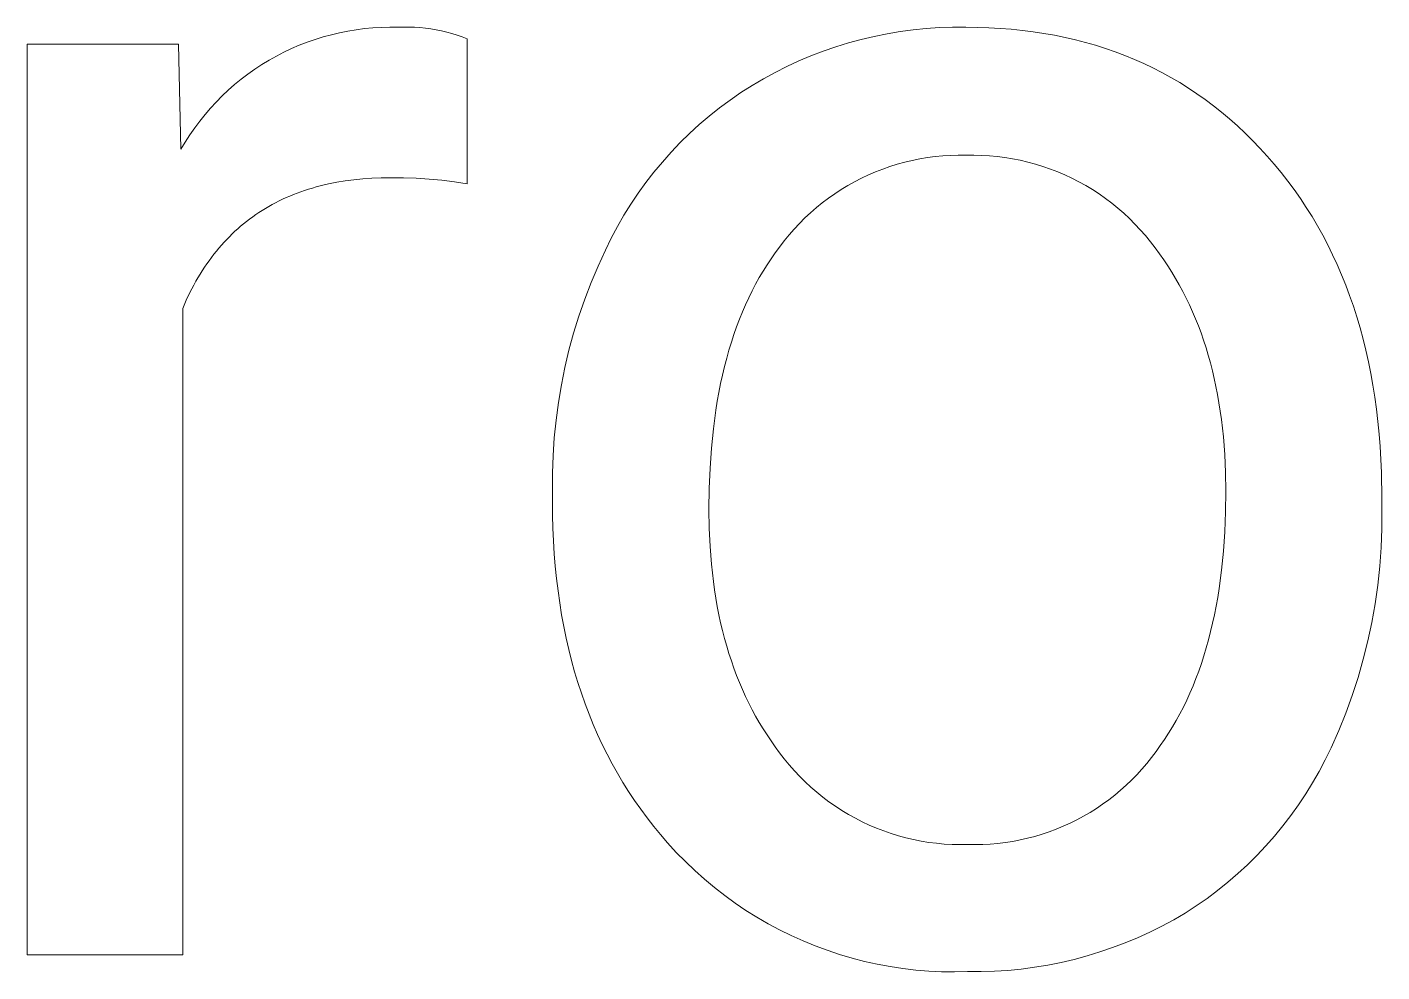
# Model space of a CAD drawing. Header units: millimetres. Extents: x -2163 to 4354, y -841 to 3711.
# Drawn here: x 2351.1 to 2419.3, y -431.4 to -383.8 of the extents above; entities that cross this region are included whole.
import ezdxf

# ---------------------------------------------------------------- set-up
doc = ezdxf.new("R2010")
doc.units = ezdxf.units.MM
doc.header["$MEASUREMENT"] = 0
doc.layers.add('Domyślny', color=7, linetype='Continuous', true_color=0x000000)

msp = doc.modelspace()

# ---------------------------------------------------------------- linework, layer by layer
at = {"layer": 'Domyślny', "color": 18, "lineweight": 15, "true_color": 0x000000}
for p, q in [((2367.636, -383.935), (2368.058, -383.881)), ((2368.058, -383.881), (2368.481, -383.842)), ((2368.481, -383.842), (2368.905, -383.817)), ((2368.905, -383.817), (2369.33, -383.807)), ((2369.33, -383.807), (2369.755, -383.812)), ((2369.755, -383.812), (2370.028, -383.803)), ((2370.028, -383.803), (2370.301, -383.802)), ((2370.301, -383.802), (2370.574, -383.811)), ((2370.574, -383.811), (2370.846, -383.829)), ((2370.846, -383.829), (2371.118, -383.856)), ((2371.118, -383.856), (2371.389, -383.892)), ((2371.389, -383.892), (2371.658, -383.937)), ((2395.67, -383.939), (2396.332, -383.874)), ((2396.332, -383.874), (2396.996, -383.83)), ((2396.996, -383.83), (2397.66, -383.809)), ((2397.66, -383.809), (2398.325, -383.81)), ((2398.325, -383.81), (2398.908, -383.816)), ((2398.908, -383.816), (2399.483, -383.835)), ((2399.483, -383.835), (2400.052, -383.867)), ((2400.052, -383.867), (2400.613, -383.911)), ((2400.613, -383.911), (2401.167, -383.968)), ((2364.774, -384.719), (2365.17, -384.565)), ((2365.17, -384.565), (2365.571, -384.424)), ((2365.571, -384.424), (2365.977, -384.298)), ((2365.977, -384.298), (2366.387, -384.185)), ((2366.387, -384.185), (2366.8, -384.088)), ((2366.8, -384.088), (2367.217, -384.004)), ((2367.217, -384.004), (2367.636, -383.935)), ((2371.658, -383.937), (2371.926, -383.992)), ((2371.926, -383.992), (2372.191, -384.056)), ((2372.191, -384.056), (2372.454, -384.128)), ((2372.454, -384.128), (2372.715, -384.209)), ((2372.715, -384.209), (2372.973, -384.299)), ((2372.973, -384.299), (2373.227, -384.398)), ((2373.227, -384.398), (2373.227, -391.689)), ((2391.779, -384.792), (2392.414, -384.596)), ((2392.414, -384.596), (2393.056, -384.421)), ((2393.056, -384.421), (2393.703, -384.268)), ((2393.703, -384.268), (2394.355, -384.137)), ((2394.355, -384.137), (2395.011, -384.027)), ((2395.011, -384.027), (2395.67, -383.939)), ((2401.167, -383.968), (2401.715, -384.037)), ((2401.715, -384.037), (2402.255, -384.119)), ((2402.255, -384.119), (2402.789, -384.214)), ((2402.789, -384.214), (2403.315, -384.321)), ((2403.315, -384.321), (2403.835, -384.441)), ((2403.835, -384.441), (2404.347, -384.573)), ((2404.347, -384.573), (2404.853, -384.719)), ((2351.072, -430.511), (2351.072, -384.659)), ((2351.072, -384.659), (2358.688, -384.659)), ((2358.688, -384.659), (2358.818, -389.953)), ((2363.251, -385.472), (2363.622, -385.264)), ((2363.622, -385.264), (2363.999, -385.069)), ((2363.999, -385.069), (2364.384, -384.888)), ((2364.384, -384.888), (2364.774, -384.719)), ((2389.917, -385.505), (2390.529, -385.247)), ((2390.529, -385.247), (2391.15, -385.009)), ((2391.15, -385.009), (2391.779, -384.792)), ((2404.853, -384.719), (2405.351, -384.877)), ((2405.351, -384.877), (2405.843, -385.047)), ((2405.843, -385.047), (2406.327, -385.231)), ((2406.327, -385.231), (2406.805, -385.427)), ((2362.186, -386.172), (2362.533, -385.927)), ((2362.533, -385.927), (2362.888, -385.693)), ((2362.888, -385.693), (2363.251, -385.472)), ((2388.719, -386.083), (2389.313, -385.784)), ((2389.313, -385.784), (2389.917, -385.505)), ((2406.805, -385.427), (2407.275, -385.636)), ((2407.275, -385.636), (2407.739, -385.857)), ((2407.739, -385.857), (2408.195, -386.091)), ((2361.519, -386.699), (2361.848, -386.43)), ((2361.848, -386.43), (2362.186, -386.172)), ((2387.562, -386.74), (2388.135, -386.402)), ((2388.135, -386.402), (2388.719, -386.083)), ((2408.195, -386.091), (2408.645, -386.338)), ((2408.645, -386.338), (2409.087, -386.598)), ((2409.087, -386.598), (2409.523, -386.87)), ((2360.592, -387.574), (2360.891, -387.271)), ((2360.891, -387.271), (2361.2, -386.98)), ((2361.2, -386.98), (2361.519, -386.699)), ((2386.46, -387.473), (2387.005, -387.097)), ((2387.005, -387.097), (2387.562, -386.74)), ((2409.523, -386.87), (2409.951, -387.156)), ((2409.951, -387.156), (2410.373, -387.454)), ((2360.027, -388.208), (2360.304, -387.886)), ((2360.304, -387.886), (2360.592, -387.574)), ((2385.41, -388.28), (2385.928, -387.867)), ((2385.928, -387.867), (2386.46, -387.473)), ((2410.373, -387.454), (2410.787, -387.764)), ((2410.787, -387.764), (2411.195, -388.088)), ((2359.507, -388.881), (2359.761, -388.54)), ((2359.761, -388.54), (2360.027, -388.208)), ((2384.907, -388.71), (2385.41, -388.28)), ((2411.195, -388.088), (2411.596, -388.424)), ((2411.596, -388.424), (2411.989, -388.774)), ((2359.035, -389.588), (2359.265, -389.23)), ((2359.265, -389.23), (2359.507, -388.881)), ((2383.946, -389.62), (2384.419, -389.157)), ((2384.419, -389.157), (2384.907, -388.71)), ((2411.989, -388.774), (2412.376, -389.136)), ((2412.376, -389.136), (2412.755, -389.51)), ((2358.818, -389.953), (2359.035, -389.588)), ((2383.489, -390.099), (2383.946, -389.62)), ((2412.755, -389.51), (2413.128, -389.898)), ((2413.128, -389.898), (2413.494, -390.298)), ((2382.626, -391.103), (2383.049, -390.594)), ((2383.049, -390.594), (2383.489, -390.099)), ((2394.874, -390.703), (2394.503, -390.819)), ((2395.248, -390.601), (2394.874, -390.703)), ((2395.626, -390.511), (2395.248, -390.601)), ((2396.007, -390.434), (2395.626, -390.511)), ((2396.39, -390.371), (2396.007, -390.434)), ((2396.775, -390.321), (2396.39, -390.371)), ((2397.161, -390.284), (2396.775, -390.321)), ((2397.549, -390.261), (2397.161, -390.284)), ((2397.937, -390.251), (2397.549, -390.261)), ((2398.325, -390.255), (2397.937, -390.251)), ((2398.719, -390.25), (2398.325, -390.255)), ((2399.113, -390.259), (2398.719, -390.25)), ((2399.507, -390.282), (2399.113, -390.259)), ((2399.899, -390.318), (2399.507, -390.282)), ((2400.29, -390.368), (2399.899, -390.318)), ((2400.679, -390.432), (2400.29, -390.368)), ((2401.065, -390.508), (2400.679, -390.432)), ((2401.449, -390.598), (2401.065, -390.508)), ((2401.829, -390.702), (2401.449, -390.598)), ((2402.206, -390.818), (2401.829, -390.702)), ((2413.494, -390.298), (2413.85, -390.707)), ((2413.85, -390.707), (2414.195, -391.125)), ((2368.424, -391.411), (2367.967, -391.443)), ((2368.889, -391.392), (2368.424, -391.411)), ((2369.365, -391.386), (2368.889, -391.392)), ((2370.011, -391.388), (2369.365, -391.386)), ((2370.658, -391.409), (2370.011, -391.388)), ((2371.303, -391.45), (2370.658, -391.409)), ((2382.22, -391.626), (2382.626, -391.103)), ((2393.067, -391.407), (2392.722, -391.585)), ((2393.418, -391.242), (2393.067, -391.407)), ((2393.775, -391.088), (2393.418, -391.242)), ((2394.137, -390.947), (2393.775, -391.088)), ((2394.503, -390.819), (2394.137, -390.947)), ((2402.578, -390.947), (2402.206, -390.818)), ((2402.946, -391.089), (2402.578, -390.947)), ((2403.308, -391.244), (2402.946, -391.089)), ((2403.665, -391.411), (2403.308, -391.244)), ((2404.016, -391.591), (2403.665, -391.411)), ((2414.195, -391.125), (2414.529, -391.551)), ((2364.85, -392.093), (2364.661, -392.162)), ((2365.041, -392.028), (2364.85, -392.093)), ((2365.234, -391.965), (2365.041, -392.028)), ((2365.43, -391.906), (2365.234, -391.965)), ((2365.629, -391.849), (2365.43, -391.906)), ((2365.829, -391.796), (2365.629, -391.849)), ((2366.032, -391.747), (2365.829, -391.796)), ((2366.238, -391.7), (2366.032, -391.747)), ((2366.656, -391.617), (2366.238, -391.7)), ((2367.083, -391.546), (2366.656, -391.617)), ((2367.521, -391.488), (2367.083, -391.546)), ((2367.967, -391.443), (2367.521, -391.488)), ((2371.947, -391.51), (2371.303, -391.45)), ((2372.588, -391.59), (2371.947, -391.51)), ((2373.227, -391.689), (2372.588, -391.59)), ((2381.833, -392.163), (2382.22, -391.626)), ((2392.051, -391.976), (2391.726, -392.188)), ((2392.383, -391.774), (2392.051, -391.976)), ((2392.722, -391.585), (2392.383, -391.774)), ((2404.36, -391.782), (2404.016, -391.591)), ((2404.698, -391.985), (2404.36, -391.782)), ((2405.028, -392.2), (2404.698, -391.985)), ((2414.529, -391.551), (2414.851, -391.985)), ((2414.851, -391.985), (2415.161, -392.427)), ((2363.408, -392.736), (2363.238, -392.83)), ((2363.579, -392.644), (2363.408, -392.736)), ((2363.754, -392.556), (2363.579, -392.644)), ((2363.93, -392.471), (2363.754, -392.556)), ((2364.11, -392.389), (2363.93, -392.471)), ((2364.291, -392.31), (2364.11, -392.389)), ((2364.475, -392.235), (2364.291, -392.31)), ((2364.661, -392.162), (2364.475, -392.235)), ((2381.115, -393.275), (2381.465, -392.713)), ((2381.465, -392.713), (2381.833, -392.163)), ((2391.099, -392.646), (2390.798, -392.892)), ((2391.408, -392.412), (2391.099, -392.646)), ((2391.726, -392.188), (2391.408, -392.412)), ((2405.351, -392.426), (2405.028, -392.2)), ((2405.665, -392.663), (2405.351, -392.426)), ((2405.972, -392.911), (2405.665, -392.663)), ((2415.161, -392.427), (2415.461, -392.878)), ((2362.271, -393.466), (2362.119, -393.583)), ((2362.426, -393.352), (2362.271, -393.466)), ((2362.584, -393.241), (2362.426, -393.352)), ((2362.744, -393.134), (2362.584, -393.241)), ((2362.906, -393.029), (2362.744, -393.134)), ((2363.071, -392.928), (2362.906, -393.029)), ((2363.238, -392.83), (2363.071, -392.928)), ((2380.785, -393.849), (2381.115, -393.275)), ((2390.222, -393.412), (2389.948, -393.687)), ((2390.505, -393.147), (2390.222, -393.412)), ((2390.798, -392.892), (2390.505, -393.147)), ((2406.269, -393.169), (2405.972, -392.911)), ((2406.558, -393.438), (2406.269, -393.169)), ((2406.837, -393.716), (2406.558, -393.438)), ((2415.461, -392.878), (2415.749, -393.338)), ((2415.749, -393.338), (2416.025, -393.806)), ((2361.532, -394.084), (2361.391, -394.217)), ((2361.675, -393.954), (2361.532, -394.084)), ((2361.82, -393.827), (2361.675, -393.954)), ((2361.968, -393.704), (2361.82, -393.827)), ((2362.119, -393.583), (2361.968, -393.704)), ((2380.474, -394.434), (2380.785, -393.849)), ((2389.683, -393.972), (2389.429, -394.265)), ((2389.948, -393.687), (2389.683, -393.972)), ((2407.106, -394.004), (2406.837, -393.716)), ((2407.365, -394.301), (2407.106, -394.004)), ((2416.025, -393.806), (2416.29, -394.282)), ((2360.852, -394.782), (2360.724, -394.932)), ((2360.984, -394.636), (2360.852, -394.782)), ((2361.117, -394.493), (2360.984, -394.636)), ((2361.253, -394.354), (2361.117, -394.493)), ((2361.391, -394.217), (2361.253, -394.354)), ((2380.184, -395.029), (2380.474, -394.434)), ((2389.185, -394.567), (2388.951, -394.877)), ((2389.429, -394.265), (2389.185, -394.567)), ((2407.614, -394.606), (2407.365, -394.301)), ((2407.852, -394.92), (2407.614, -394.606)), ((2416.29, -394.282), (2416.544, -394.766)), ((2416.544, -394.766), (2416.786, -395.259)), ((2360.352, -395.399), (2360.233, -395.561)), ((2360.474, -395.24), (2360.352, -395.399)), ((2360.598, -395.084), (2360.474, -395.24)), ((2360.724, -394.932), (2360.598, -395.084)), ((2379.809, -395.842), (2380.184, -395.029)), ((2388.521, -395.467), (2388.317, -395.773)), ((2388.733, -395.168), (2388.521, -395.467)), ((2388.951, -394.877), (2388.733, -395.168)), ((2408.072, -395.216), (2407.852, -394.92)), ((2408.285, -395.518), (2408.072, -395.216)), ((2408.491, -395.824), (2408.285, -395.518)), ((2416.786, -395.259), (2417.017, -395.761)), ((2359.891, -396.066), (2359.781, -396.241)), ((2360.002, -395.895), (2359.891, -396.066)), ((2360.117, -395.726), (2360.002, -395.895)), ((2360.233, -395.561), (2360.117, -395.726)), ((2379.461, -396.666), (2379.809, -395.842)), ((2388.119, -396.088), (2387.928, -396.41)), ((2388.317, -395.773), (2388.119, -396.088)), ((2408.69, -396.137), (2408.491, -395.824)), ((2408.882, -396.455), (2408.69, -396.137)), ((2417.017, -395.761), (2417.237, -396.27)), ((2359.468, -396.786), (2359.27, -397.164)), ((2359.57, -396.601), (2359.468, -396.786)), ((2359.674, -396.42), (2359.57, -396.601)), ((2359.781, -396.241), (2359.674, -396.42)), ((2379.14, -397.502), (2379.461, -396.666)), ((2387.744, -396.74), (2387.567, -397.078)), ((2387.928, -396.41), (2387.744, -396.74)), ((2409.066, -396.779), (2408.882, -396.455)), ((2409.244, -397.108), (2409.066, -396.779)), ((2417.237, -396.27), (2417.445, -396.789)), ((2417.445, -396.789), (2417.643, -397.315)), ((2359.083, -397.556), (2358.905, -397.961)), ((2359.27, -397.164), (2359.083, -397.556)), ((2378.848, -398.348), (2379.14, -397.502)), ((2387.397, -397.424), (2387.234, -397.778)), ((2387.567, -397.078), (2387.397, -397.424)), ((2409.415, -397.443), (2409.244, -397.108)), ((2409.578, -397.784), (2409.415, -397.443)), ((2417.643, -397.315), (2417.828, -397.85)), ((2358.905, -397.961), (2358.905, -430.511)), ((2387.078, -398.14), (2386.928, -398.509)), ((2387.234, -397.778), (2387.078, -398.14)), ((2409.735, -398.13), (2409.578, -397.784)), ((2409.884, -398.481), (2409.735, -398.13)), ((2417.828, -397.85), (2418.003, -398.393)), ((2378.583, -399.204), (2378.848, -398.348)), ((2386.786, -398.887), (2386.65, -399.272)), ((2386.928, -398.509), (2386.786, -398.887)), ((2410.027, -398.839), (2409.884, -398.481)), ((2410.162, -399.202), (2410.027, -398.839)), ((2418.003, -398.393), (2418.166, -398.945)), ((2378.348, -400.067), (2378.583, -399.204)), ((2386.65, -399.272), (2386.521, -399.665)), ((2410.29, -399.57), (2410.162, -399.202)), ((2410.412, -399.944), (2410.29, -399.57)), ((2418.166, -398.945), (2418.317, -399.505)), ((2418.317, -399.505), (2418.458, -400.074)), ((2378.141, -400.938), (2378.348, -400.067)), ((2386.399, -400.067), (2386.285, -400.476)), ((2386.521, -399.665), (2386.399, -400.067)), ((2410.526, -400.324), (2410.412, -399.944)), ((2418.458, -400.074), (2418.587, -400.65)), ((2377.963, -401.815), (2378.141, -400.938)), ((2386.177, -400.893), (2386.076, -401.317)), ((2386.285, -400.476), (2386.177, -400.893)), ((2410.634, -400.709), (2410.526, -400.324)), ((2410.734, -401.1), (2410.634, -400.709)), ((2418.587, -400.65), (2418.705, -401.236)), ((2386.076, -401.317), (2385.982, -401.75)), ((2410.827, -401.496), (2410.734, -401.1)), ((2410.914, -401.898), (2410.827, -401.496)), ((2418.705, -401.236), (2418.812, -401.829)), ((2377.814, -402.698), (2377.963, -401.815)), ((2385.895, -402.191), (2385.814, -402.639)), ((2385.982, -401.75), (2385.895, -402.191)), ((2410.993, -402.306), (2410.914, -401.898)), ((2411.066, -402.719), (2410.993, -402.306)), ((2418.812, -401.829), (2418.907, -402.431)), ((2377.695, -403.585), (2377.814, -402.698)), ((2385.814, -402.639), (2385.741, -403.095)), ((2411.131, -403.138), (2411.066, -402.719)), ((2418.907, -402.431), (2418.991, -403.042)), ((2377.606, -404.476), (2377.695, -403.585)), ((2385.741, -403.095), (2385.616, -404.032)), ((2411.19, -403.562), (2411.131, -403.138)), ((2411.287, -404.428), (2411.19, -403.562)), ((2418.991, -403.042), (2419.064, -403.661)), ((2419.064, -403.661), (2419.126, -404.288)), ((2385.616, -404.032), (2385.518, -405)), ((2419.126, -404.288), (2419.176, -404.923)), ((2377.546, -405.369), (2377.606, -404.476)), ((2385.518, -405), (2385.448, -405.999)), ((2411.355, -405.316), (2411.287, -404.428)), ((2419.176, -404.923), (2419.215, -405.567)), ((2377.516, -406.264), (2377.546, -405.369)), ((2411.397, -406.226), (2411.355, -405.316)), ((2419.215, -405.567), (2419.243, -406.22)), ((2377.515, -407.159), (2377.516, -406.264)), ((2385.448, -405.999), (2385.406, -407.03)), ((2411.41, -407.159), (2411.397, -406.226)), ((2419.243, -406.22), (2419.266, -407.55)), ((2385.406, -407.03), (2385.392, -408.092)), ((2377.515, -407.702), (2377.515, -407.159)), ((2377.521, -408.367), (2377.515, -407.702)), ((2411.397, -408.198), (2411.41, -407.159)), ((2419.266, -407.55), (2419.266, -408.092)), ((2377.538, -409.024), (2377.521, -408.367)), ((2385.392, -408.092), (2385.406, -409.033)), ((2411.356, -409.208), (2411.397, -408.198)), ((2419.266, -408.092), (2419.263, -409.044)), ((2377.567, -409.672), (2377.538, -409.024)), ((2385.406, -409.033), (2385.448, -409.95)), ((2419.263, -409.044), (2419.228, -409.995)), ((2377.607, -410.312), (2377.567, -409.672)), ((2411.289, -410.188), (2411.356, -409.208)), ((2377.658, -410.944), (2377.607, -410.312)), ((2385.448, -409.95), (2385.518, -410.843)), ((2411.194, -411.139), (2411.289, -410.188)), ((2419.228, -409.995), (2419.16, -410.945)), ((2377.721, -411.567), (2377.658, -410.944)), ((2385.518, -410.843), (2385.616, -411.714)), ((2411.072, -412.06), (2411.194, -411.139)), ((2419.16, -410.945), (2419.058, -411.891)), ((2377.795, -412.182), (2377.721, -411.567)), ((2385.616, -411.714), (2385.675, -412.14)), ((2419.058, -411.891), (2418.925, -412.833)), ((2377.88, -412.788), (2377.795, -412.182)), ((2385.675, -412.14), (2385.741, -412.56)), ((2385.741, -412.56), (2385.814, -412.975)), ((2410.922, -412.952), (2411, -412.51)), ((2411, -412.51), (2411.072, -412.06)), ((2377.977, -413.387), (2377.88, -412.788)), ((2385.814, -412.975), (2385.895, -413.384)), ((2410.837, -413.387), (2410.922, -412.952)), ((2418.925, -412.833), (2418.758, -413.771)), ((2378.085, -413.977), (2377.977, -413.387)), ((2385.895, -413.384), (2385.982, -413.787)), ((2385.982, -413.787), (2386.076, -414.184)), ((2410.646, -414.235), (2410.745, -413.815)), ((2410.745, -413.815), (2410.837, -413.387)), ((2418.758, -413.771), (2418.56, -414.702)), ((2378.205, -414.558), (2378.085, -413.977)), ((2378.336, -415.131), (2378.205, -414.558)), ((2386.076, -414.184), (2386.177, -414.575)), ((2386.177, -414.575), (2386.285, -414.96)), ((2410.54, -414.648), (2410.646, -414.235)), ((2378.478, -415.697), (2378.336, -415.131)), ((2386.285, -414.96), (2386.399, -415.34)), ((2410.307, -415.453), (2410.427, -415.054)), ((2410.427, -415.054), (2410.54, -414.648)), ((2418.56, -414.702), (2418.329, -415.625)), ((2378.631, -416.253), (2378.478, -415.697)), ((2386.399, -415.34), (2386.521, -415.714)), ((2386.521, -415.714), (2386.65, -416.081)), ((2410.047, -416.228), (2410.18, -415.844)), ((2410.18, -415.844), (2410.307, -415.453)), ((2418.329, -415.625), (2418.067, -416.54)), ((2378.796, -416.802), (2378.631, -416.253)), ((2386.65, -416.081), (2386.786, -416.443)), ((2386.786, -416.443), (2386.928, -416.8)), ((2409.759, -416.973), (2409.906, -416.604)), ((2409.906, -416.604), (2410.047, -416.228)), ((2418.067, -416.54), (2417.773, -417.445)), ((2378.972, -417.342), (2378.796, -416.802)), ((2379.159, -417.874), (2378.972, -417.342)), ((2386.928, -416.8), (2387.078, -417.15)), ((2387.078, -417.15), (2387.234, -417.494)), ((2409.442, -417.69), (2409.604, -417.335)), ((2409.604, -417.335), (2409.759, -416.973)), ((2379.357, -418.398), (2379.159, -417.874)), ((2387.234, -417.494), (2387.397, -417.833)), ((2387.397, -417.833), (2387.567, -418.166)), ((2409.274, -418.038), (2409.442, -417.69)), ((2417.773, -417.445), (2417.447, -418.34)), ((2379.567, -418.913), (2379.357, -418.398)), ((2387.567, -418.166), (2387.744, -418.493)), ((2387.744, -418.493), (2387.928, -418.814)), ((2408.725, -419.036), (2408.915, -418.711)), ((2408.915, -418.711), (2409.098, -418.378)), ((2409.098, -418.378), (2409.274, -418.038)), ((2417.447, -418.34), (2417.091, -419.222)), ((2379.788, -419.42), (2379.567, -418.913)), ((2387.928, -418.814), (2388.119, -419.129)), ((2388.119, -419.129), (2388.317, -419.438)), ((2408.324, -419.666), (2408.528, -419.355)), ((2408.528, -419.355), (2408.725, -419.036)), ((2417.091, -419.222), (2416.705, -420.092)), ((2380.02, -419.919), (2379.788, -419.42)), ((2380.263, -420.41), (2380.02, -419.919)), ((2388.317, -419.438), (2388.521, -419.742)), ((2388.521, -419.742), (2388.733, -420.039)), ((2388.733, -420.039), (2388.951, -420.331)), ((2407.895, -420.266), (2408.113, -419.969)), ((2408.113, -419.969), (2408.324, -419.666)), ((2380.518, -420.892), (2380.263, -420.41)), ((2388.951, -420.331), (2389.187, -420.643)), ((2389.187, -420.643), (2389.434, -420.946)), ((2407.433, -420.868), (2407.669, -420.571)), ((2407.669, -420.571), (2407.895, -420.266)), ((2416.416, -420.687), (2416.107, -421.271)), ((2416.705, -420.092), (2416.416, -420.687)), ((2380.783, -421.367), (2380.518, -420.892)), ((2381.06, -421.833), (2380.783, -421.367)), ((2389.434, -420.946), (2389.692, -421.241)), ((2389.692, -421.241), (2389.959, -421.526)), ((2406.665, -421.71), (2406.93, -421.438)), ((2406.93, -421.438), (2407.186, -421.158)), ((2407.186, -421.158), (2407.433, -420.868)), ((2416.107, -421.271), (2415.779, -421.845)), ((2381.348, -422.291), (2381.06, -421.833)), ((2389.959, -421.526), (2390.236, -421.803)), ((2390.236, -421.803), (2390.523, -422.069)), ((2390.523, -422.069), (2390.818, -422.325)), ((2406.108, -422.226), (2406.391, -421.973)), ((2406.391, -421.973), (2406.665, -421.71)), ((2415.779, -421.845), (2415.431, -422.407)), ((2381.647, -422.74), (2381.348, -422.291)), ((2381.957, -423.182), (2381.647, -422.74)), ((2390.818, -422.325), (2391.123, -422.571)), ((2391.123, -422.571), (2391.435, -422.806)), ((2405.209, -422.926), (2405.517, -422.703)), ((2405.517, -422.703), (2405.816, -422.469)), ((2405.816, -422.469), (2406.108, -422.226)), ((2415.431, -422.407), (2415.065, -422.958)), ((2382.279, -423.615), (2381.957, -423.182)), ((2391.435, -422.806), (2391.756, -423.031)), ((2391.756, -423.031), (2392.084, -423.244)), ((2392.084, -423.244), (2392.419, -423.445)), ((2392.419, -423.445), (2392.761, -423.635)), ((2404.245, -423.532), (2404.573, -423.341)), ((2404.573, -423.341), (2404.895, -423.139)), ((2404.895, -423.139), (2405.209, -422.926)), ((2415.065, -422.958), (2414.68, -423.495)), ((2382.611, -424.04), (2382.279, -423.615)), ((2382.954, -424.457), (2382.611, -424.04)), ((2392.761, -423.635), (2393.11, -423.813)), ((2393.11, -423.813), (2393.464, -423.978)), ((2393.464, -423.978), (2393.824, -424.131)), ((2393.824, -424.131), (2394.189, -424.272)), ((2402.873, -424.181), (2403.224, -424.036)), ((2403.224, -424.036), (2403.57, -423.88)), ((2403.57, -423.88), (2403.91, -423.711)), ((2403.91, -423.711), (2404.245, -423.532)), ((2414.277, -424.019), (2413.856, -424.529)), ((2414.68, -423.495), (2414.277, -424.019)), ((2383.309, -424.866), (2382.954, -424.457)), ((2394.189, -424.272), (2394.559, -424.4)), ((2394.559, -424.4), (2394.933, -424.515)), ((2394.933, -424.515), (2395.311, -424.617)), ((2395.311, -424.617), (2395.692, -424.706)), ((2395.692, -424.706), (2396.075, -424.782)), ((2396.075, -424.782), (2396.462, -424.844)), ((2396.462, -424.844), (2396.85, -424.893)), ((2400.306, -424.853), (2400.682, -424.794)), ((2400.682, -424.794), (2401.055, -424.723)), ((2401.055, -424.723), (2401.425, -424.64)), ((2401.425, -424.64), (2401.793, -424.544)), ((2401.793, -424.544), (2402.157, -424.435)), ((2402.157, -424.435), (2402.517, -424.314)), ((2402.517, -424.314), (2402.873, -424.181)), ((2413.856, -424.529), (2413.419, -425.025)), ((2383.75, -425.349), (2383.309, -424.866)), ((2384.206, -425.816), (2383.75, -425.349)), ((2396.85, -424.893), (2397.239, -424.928)), ((2397.239, -424.928), (2397.63, -424.95)), ((2397.63, -424.95), (2398.021, -424.958)), ((2398.021, -424.958), (2398.412, -424.953)), ((2398.412, -424.953), (2398.792, -424.959)), ((2398.792, -424.959), (2399.172, -424.952)), ((2399.172, -424.952), (2399.551, -424.931)), ((2399.551, -424.931), (2399.929, -424.899)), ((2399.929, -424.899), (2400.306, -424.853)), ((2412.965, -425.506), (2412.495, -425.971)), ((2413.419, -425.025), (2412.965, -425.506)), ((2384.679, -426.267), (2384.206, -425.816)), ((2412.495, -425.971), (2412.01, -426.419)), ((2385.166, -426.702), (2384.679, -426.267)), ((2385.668, -427.12), (2385.166, -426.702)), ((2411.509, -426.851), (2410.995, -427.266)), ((2412.01, -426.419), (2411.509, -426.851)), ((2386.184, -427.521), (2385.668, -427.12)), ((2386.713, -427.904), (2386.184, -427.521)), ((2410.995, -427.266), (2410.466, -427.664)), ((2387.254, -428.269), (2386.713, -427.904)), ((2409.925, -428.043), (2409.371, -428.403)), ((2410.466, -427.664), (2409.925, -428.043)), ((2387.808, -428.616), (2387.254, -428.269)), ((2388.374, -428.943), (2387.808, -428.616)), ((2408.786, -428.744), (2408.191, -429.064)), ((2409.371, -428.403), (2408.786, -428.744)), ((2388.95, -429.251), (2388.374, -428.943)), ((2389.536, -429.539), (2388.95, -429.251)), ((2390.132, -429.807), (2389.536, -429.539)), ((2407.585, -429.365), (2406.969, -429.646)), ((2408.191, -429.064), (2407.585, -429.365)), ((2390.736, -430.054), (2390.132, -429.807)), ((2391.349, -430.281), (2390.736, -430.054)), ((2391.969, -430.487), (2391.349, -430.281)), ((2405.713, -430.146), (2405.072, -430.364)), ((2406.345, -429.906), (2405.713, -430.146)), ((2406.969, -429.646), (2406.345, -429.906)), ((2358.905, -430.511), (2351.072, -430.511)), ((2392.595, -430.672), (2391.969, -430.487)), ((2393.228, -430.836), (2392.595, -430.672)), ((2393.866, -430.977), (2393.228, -430.836)), ((2394.508, -431.097), (2393.866, -430.977)), ((2403.114, -430.892), (2402.451, -431.024)), ((2403.772, -430.738), (2403.114, -430.892)), ((2404.426, -430.562), (2403.772, -430.738)), ((2405.072, -430.364), (2404.426, -430.562)), ((2395.154, -431.195), (2394.508, -431.097)), ((2395.802, -431.272), (2395.154, -431.195)), ((2396.453, -431.326), (2395.802, -431.272)), ((2397.106, -431.357), (2396.453, -431.326)), ((2397.759, -431.367), (2397.106, -431.357)), ((2398.412, -431.355), (2397.759, -431.367)), ((2399.089, -431.355), (2398.412, -431.355)), ((2399.765, -431.334), (2399.089, -431.355)), ((2400.44, -431.289), (2399.765, -431.334)), ((2401.113, -431.223), (2400.44, -431.289)), ((2401.783, -431.135), (2401.113, -431.223)), ((2402.451, -431.024), (2401.783, -431.135))]:
    msp.add_line(p, q, dxfattribs=at)

doc.saveas('drawing.dxf')
